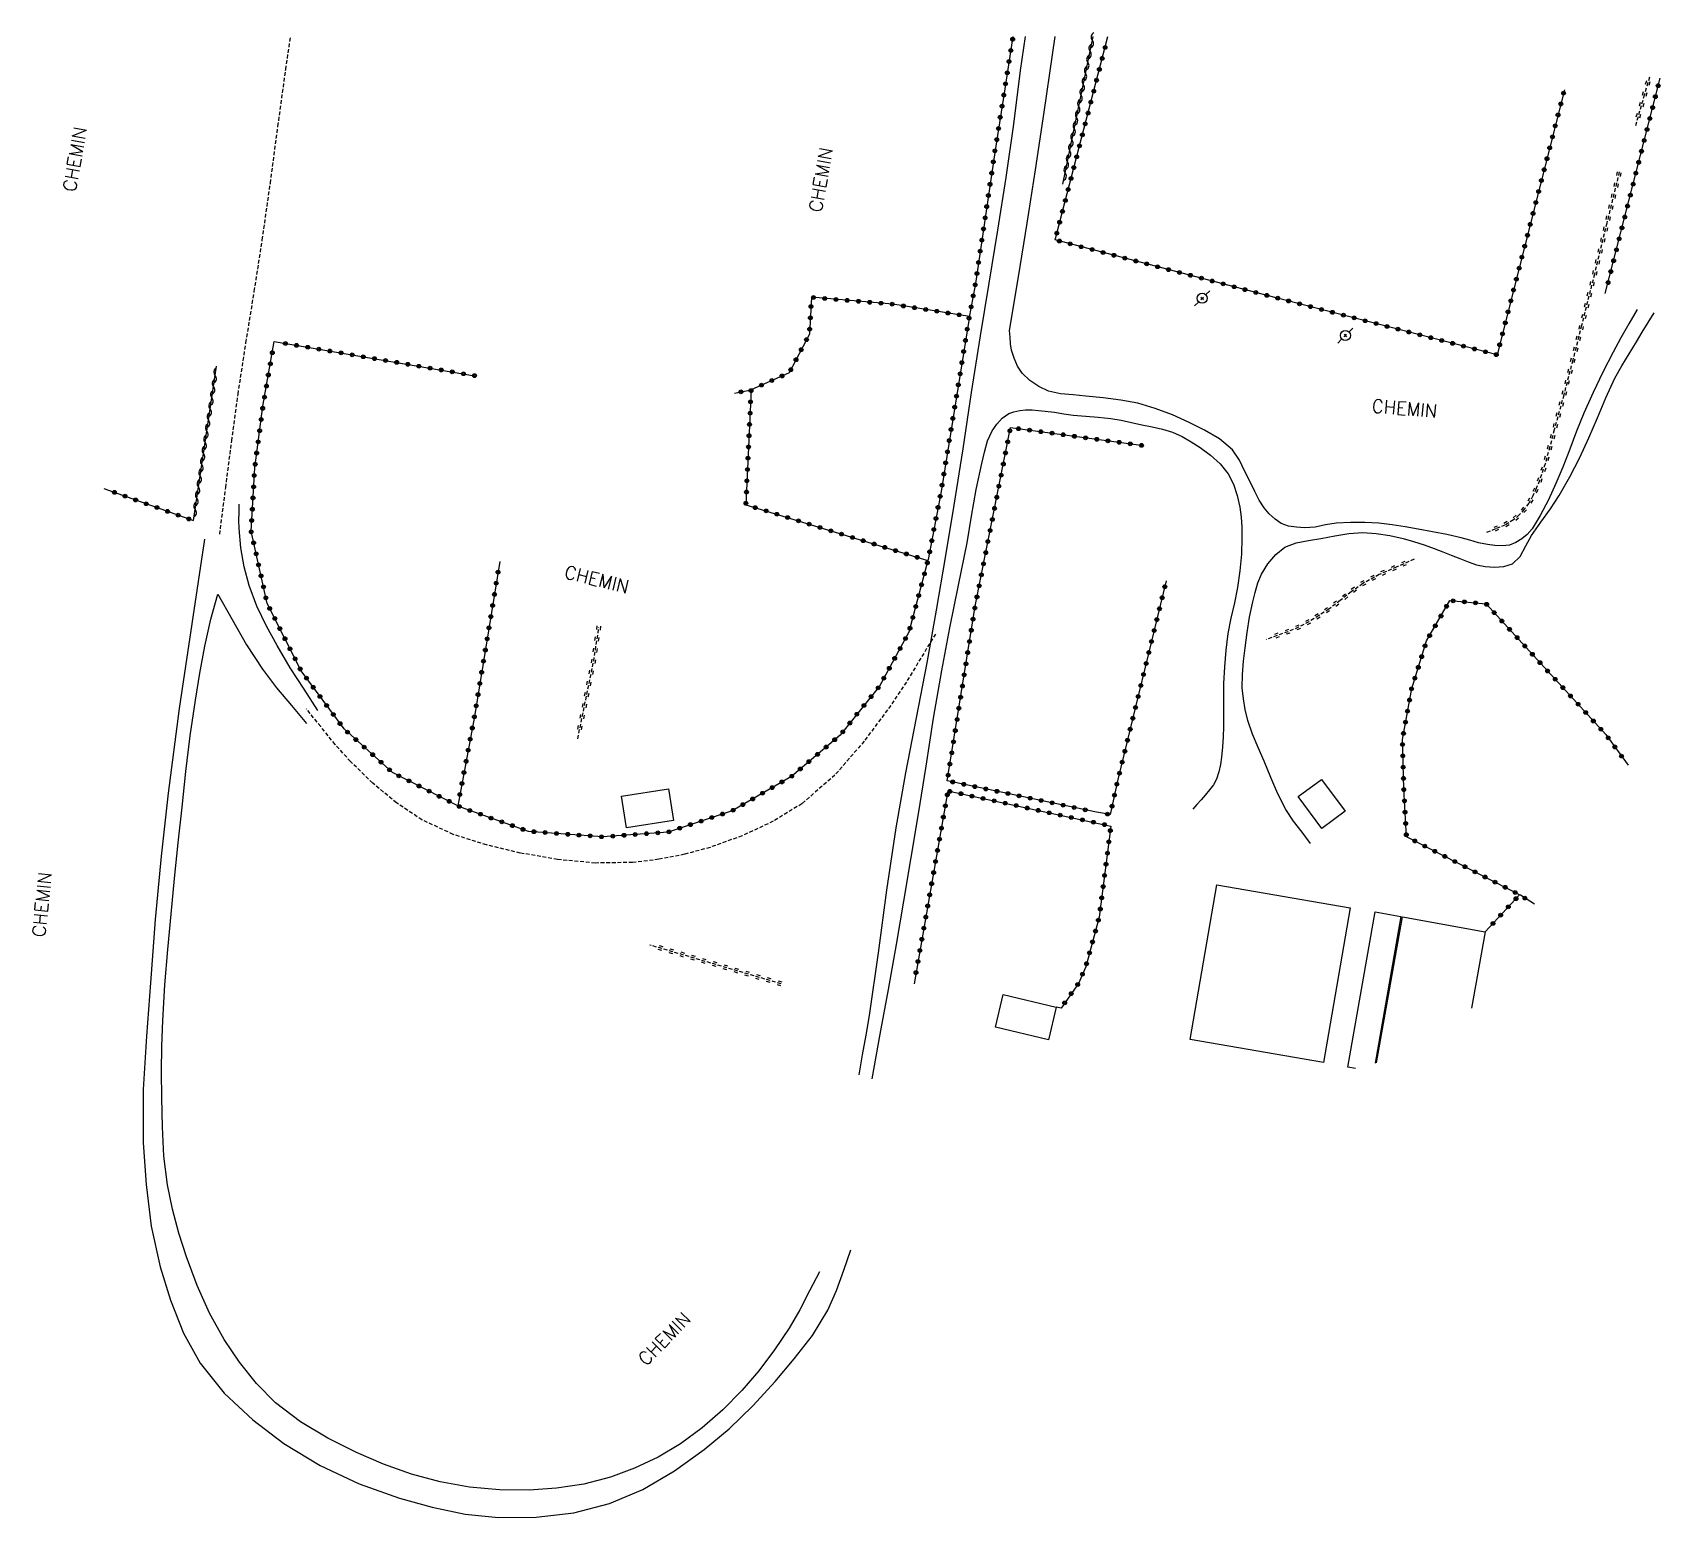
# Model space of a CAD drawing. Header units: millimetres. Extents: x 120371 to 121001, y 132316 to 133001.
# Drawn here: x 120370.8 to 120587.1, y 132803.2 to 133000.5 of the extents above; entities that cross this region are included whole.
import ezdxf

# ---------------------------------------------------------------- set-up
doc = ezdxf.new("R2010")
doc.units = ezdxf.units.MM
doc.linetypes.add('DASHED', pattern=[0.75, 0.5, -0.25])
doc.layers.get('0').update_dxf_attribs({"linetype": 'CONTINUOUS'})
for name, color, linetype in [('W0070', 7, 'DASHED'), ('W0071', 7, 'CONTINUOUS'), ('W0104', 1, 'CONTINUOUS'), ('W0220', 5, 'DASHED'), ('W0310', 3, 'CONTINUOUS'), ('W0323', 7, 'CONTINUOUS'), ('W0473', 7, 'CONTINUOUS'), ('W0989', 7, 'CONTINUOUS')]:
    doc.layers.add(name, color=color, linetype=linetype)
doc.styles.get("Standard").update_dxf_attribs({"font": 'romans.shx', "width": 0.85})

# ---------------------------------------------------------------- blocks, each defined once
blk = doc.blocks.new('T473')
for p, q in [((-0.166667, 0.166667), (0.166667, -0.166667)), ((-0.166667, -0.166667), (0.166667, 0.166667)), ((0.500001, 0.500001), (1.000002, 1.000002)), ((-1.000002, -1.000002), (-0.500001, -0.500001))]:
    blk.add_line(p, q)
blk.add_ellipse((0, 0), major_axis=(0.471405, 0.471405), ratio=1, start_param=5.4977871438, end_param=11.780972451)
blk = doc.blocks.new('t323o')
at = {"color": 0, "linetype": 'Continuous'}
for radius in [0.25, 0.15]:
    blk.add_circle((0, 0), radius, dxfattribs=at)
blk = doc.blocks.new('t220o')
at = {"color": 0, "linetype": 'Continuous'}
for p, q in [((-0.25, 0.25), (0.25, 0.25)), ((-0.25, -0.25), (0.25, -0.25))]:
    blk.add_line(p, q, dxfattribs=at)
blk = doc.blocks.new('t310o')
at = {"color": 0, "linetype": 'Continuous'}
for centre, start, end in [((-0.5, 0.38), 216.8699, 323.1304), ((0.5, -0.37), 36.8699, 143.1303)]:
    blk.add_arc(centre, 0.625, start, end, dxfattribs=at)

msp = doc.modelspace()

# ---------------------------------------------------------------- linework, layer by layer
at = {"layer": 'W0070'}
for points in [[(120395.63, 132933.85), (120396.43, 132940.06), (120397.23, 132946.27), (120398.07, 132952.48), (120399.12, 132959.32), (120400.23, 132966.14), (120401.29, 132972.98), (120402.36, 132980.52), (120403.37, 132988.08), (120404.41, 132995.62), (120405.06, 133000)], [(120490.74, 132920.59), (120488.81, 132917.4), (120486.88, 132914.21), (120484.81, 132911.12), (120481.27, 132906.36), (120477.39, 132901.86), (120473, 132898.05), (120469.18, 132895.71), (120465.05, 132893.78), (120460.79, 132892.25), (120457.42, 132891.33), (120453.97, 132890.66), (120450.5, 132890.24), (120445.52, 132890.17), (120440.51, 132890.63), (120435.58, 132891.5), (120431.08, 132892.57), (120426.65, 132893.98), (120422.49, 132895.91), (120419.12, 132898.16), (120415.96, 132900.8), (120413.01, 132903.66), (120410.97, 132905.92), (120409.05, 132908.3), (120407.13, 132910.68)]]:
    msp.add_lwpolyline(points, dxfattribs=at)
at = {"layer": 'W0071'}
for points in [[(120502.66, 133000), (120502.01, 132995.48), (120501.1, 132988.37), (120500.12, 132981.27), (120499.01, 132974.25), (120497.83, 132967.23), (120496.67, 132960.21), (120495.51, 132952.72), (120494.38, 132945.22), (120493.2, 132937.74), (120492.03, 132930.75), (120490.82, 132923.77), (120489.58, 132916.79), (120488.2, 132909.48), (120486.78, 132902.17), (120485.46, 132894.85), (120484.24, 132886.55), (120483.15, 132878.23), (120481.93, 132869.92), (120481.48, 132867.3), (120481.01, 132864.67), (120480.55, 132862.04)], [(120583.99, 132963.71), (120582.91, 132961.83), (120581.83, 132959.95), (120580.79, 132958.05), (120579.42, 132955.39), (120578.13, 132952.7), (120576.91, 132949.97), (120575.95, 132947.58), (120575.05, 132945.16), (120574.1, 132942.77), (120573.19, 132940.59), (120572.23, 132938.43), (120571.12, 132936.36), (120570.59, 132935.47), (120570.04, 132934.59), (120569.38, 132933.83), (120568.66, 132933.24), (120567.86, 132932.75), (120567.02, 132932.42), (120566.07, 132932.3), (120565.08, 132932.36), (120564.1, 132932.48), (120562.93, 132932.73), (120561.76, 132933.07), (120560.59, 132933.39), (120558.7, 132933.82), (120556.8, 132934.2), (120554.89, 132934.54), (120553.16, 132934.85), (120551.43, 132935.13), (120549.68, 132935.33), (120547.79, 132935.43), (120545.9, 132935.44), (120544.01, 132935.34), (120542.6, 132935.11), (120541.19, 132934.82), (120539.78, 132934.71), (120538.73, 132934.78), (120537.67, 132934.94), (120536.7, 132935.28), (120535.87, 132935.85), (120535.11, 132936.58), (120534.44, 132937.37), (120533.76, 132938.4), (120533.2, 132939.53), (120532.64, 132940.65), (120531.88, 132942.18), (120531.13, 132943.7), (120530.2, 132945.07), (120528.51, 132946.52), (120526.51, 132947.68), (120524.44, 132948.71), (120522.24, 132949.72), (120519.96, 132950.58), (120517.63, 132951.27), (120515.36, 132951.7), (120513.05, 132951.97), (120510.74, 132952.23), (120509.05, 132952.37), (120507.36, 132952.5), (120505.77, 132952.89), (120504.49, 132953.5), (120503.27, 132954.3), (120502.26, 132955.28), (120501.67, 132956.21), (120501.2, 132957.25), (120500.87, 132958.32), (120500.73, 132959.18), (120500.66, 132960.07), (120500.6, 132960.96), (120501.76, 132968.07), (120502.92, 132975.18), (120504.05, 132982.3), (120505.19, 132989.94), (120506.29, 132997.58), (120506.66, 133000)], [(120540.57, 132892.77), (120539.46, 132894.26), (120538.34, 132895.74), (120537.32, 132897.29), (120536.24, 132899.37), (120535.31, 132901.54), (120534.42, 132903.72), (120533.63, 132905.5), (120532.87, 132907.29), (120532.26, 132909.12), (120531.92, 132910.55), (120531.67, 132912), (120531.52, 132913.46), (120531.54, 132915.22), (120531.7, 132916.99), (120531.92, 132918.75), (120532.17, 132920.8), (120532.49, 132922.85), (120532.93, 132924.87), (120533.24, 132926.14), (120533.6, 132927.39), (120534.09, 132928.57), (120534.93, 132929.93), (120535.98, 132931.17), (120537.18, 132932.15), (120538.66, 132932.74), (120540.32, 132933.05), (120541.98, 132933.3), (120543.83, 132933.67), (120545.68, 132933.98), (120547.54, 132934.1), (120549.33, 132933.98), (120551.12, 132933.7), (120552.89, 132933.3), (120554.29, 132932.91), (120555.67, 132932.45), (120557.04, 132931.96), (120558.17, 132931.52), (120559.29, 132931.06), (120560.41, 132930.62), (120561.53, 132930.2), (120562.65, 132929.8), (120563.78, 132929.56), (120565.03, 132929.48), (120566.3, 132929.57), (120567.41, 132929.93), (120568.43, 132930.91), (120569.2, 132932.31), (120569.97, 132933.7), (120571.21, 132935.46), (120572.47, 132937.22), (120573.65, 132939.02), (120575.06, 132941.51), (120576.36, 132944.07), (120577.59, 132946.66), (120578.74, 132949.32), (120579.82, 132952), (120581.04, 132954.62), (120581.95, 132956.24), (120582.92, 132957.84), (120583.9, 132959.43), (120584.68, 132960.71), (120585.48, 132961.99), (120586.27, 132963.27)], [(120482.33, 132861.48), (120483.41, 132867.43), (120484.5, 132873.37), (120485.56, 132879.32), (120486.55, 132885.11), (120487.52, 132890.91), (120488.48, 132896.7), (120489.49, 132903.05), (120490.5, 132909.41), (120491.58, 132915.74), (120492.67, 132921.42), (120493.82, 132927.08), (120494.95, 132932.74), (120495.55, 132936.26), (120496.15, 132939.79), (120496.93, 132943.26), (120497.28, 132944.77), (120497.66, 132946.26), (120498.28, 132947.62), (120498.9, 132948.49), (120499.63, 132949.3), (120500.48, 132949.9), (120501.18, 132950.15), (120501.95, 132950.31), (120502.72, 132950.39), (120503.58, 132950.4), (120504.44, 132950.32), (120505.31, 132950.23), (120506.56, 132950.07), (120507.8, 132949.87), (120509.05, 132949.69), (120510.72, 132949.54), (120512.38, 132949.41), (120514.04, 132949.23), (120515.43, 132949), (120516.81, 132948.72), (120518.19, 132948.42), (120519.55, 132948.14), (120520.92, 132947.84), (120522.23, 132947.42), (120523.51, 132946.84), (120524.74, 132946.15), (120525.91, 132945.37), (120527.3, 132944.35), (120528.6, 132943.2), (120529.66, 132941.9), (120530.36, 132940.52), (120530.86, 132939.02), (120531.21, 132937.48), (120531.39, 132936.14), (120531.46, 132934.79), (120531.47, 132933.43), (120531.4, 132931.2), (120531.18, 132928.98), (120530.88, 132926.77), (120530.47, 132924.73), (120529.99, 132922.7), (120529.59, 132920.65), (120529.32, 132918.45), (120529.15, 132916.23), (120529.04, 132914.01), (120529.01, 132912.1), (120529.03, 132910.19), (120529.01, 132908.28), (120528.96, 132906.93), (120528.9, 132905.59), (120528.75, 132904.25), (120528.61, 132903.26), (120528.42, 132902.27), (120528.11, 132901.33), (120527.68, 132900.58), (120527.15, 132899.88), (120526.59, 132899.19), (120526.06, 132898.56), (120525.5, 132897.95), (120524.95, 132897.33)], [(120408.69, 132910.43), (120406.84, 132913.28), (120404.98, 132916.13), (120403.26, 132919.06), (120401.86, 132921.65), (120400.57, 132924.3), (120399.53, 132927.04), (120398.89, 132929.52), (120398.45, 132932.06), (120398.21, 132934.62), (120398.19, 132935.7), (120398.2, 132936.79), (120398.21, 132937.87)], [(120393.59, 132933.19), (120391.91, 132921.95), (120390.24, 132910.71), (120388.78, 132899.45), (120387.87, 132891.06), (120387.07, 132882.66), (120386.43, 132874.25), (120385.88, 132867.15), (120385.44, 132860.06), (120385.48, 132852.98), (120385.86, 132847.43), (120386.52, 132841.89), (120387.7, 132836.5), (120389.08, 132832.06), (120390.82, 132827.71), (120393.04, 132823.7), (120396.24, 132819.73), (120400.04, 132816.16), (120404.14, 132813.03), (120408.98, 132810.09), (120414.18, 132807.67), (120419.54, 132805.76), (120423.85, 132804.55), (120428.27, 132803.65), (120432.7, 132803.2), (120437.67, 132803.24), (120442.67, 132803.83), (120447.45, 132805.05), (120451.85, 132806.93), (120456.05, 132809.4), (120460, 132812.21), (120463.34, 132814.98), (120466.49, 132818.03), (120469.43, 132821.25), (120471.99, 132824.26), (120474.39, 132827.4), (120476.43, 132830.75), (120477.59, 132833.35), (120478.55, 132836.05), (120479.51, 132838.75)], [(120475.32, 132835.85), (120474.01, 132833.33), (120472.71, 132830.81), (120471.3, 132828.36), (120469.37, 132825.47), (120467.28, 132822.68), (120465.01, 132820.06), (120462.48, 132817.49), (120459.76, 132815.1), (120456.86, 132812.98), (120453.9, 132811.23), (120450.77, 132809.73), (120447.55, 132808.54), (120444.03, 132807.64), (120440.4, 132807.08), (120436.76, 132806.81), (120432.8, 132806.85), (120428.82, 132807.23), (120424.91, 132807.94), (120421.13, 132808.95), (120417.41, 132810.28), (120413.81, 132811.85), (120410.02, 132813.73), (120406.38, 132815.9), (120403.06, 132818.45), (120400.54, 132821.01), (120398.27, 132823.85), (120396.24, 132826.84), (120394.29, 132830.35), (120392.63, 132834.04), (120391.21, 132837.83), (120390.2, 132840.96), (120389.34, 132844.16), (120388.68, 132847.39), (120388.22, 132851.22), (120388.02, 132855.1), (120387.93, 132858.98), (120387.9, 132862.4), (120387.96, 132865.83), (120388.08, 132869.26), (120388.36, 132873.96), (120388.75, 132878.66), (120389.18, 132883.35), (120389.62, 132888.1), (120390.1, 132892.85), (120390.62, 132897.6), (120391.15, 132902.34), (120391.72, 132907.07), (120392.4, 132911.79), (120392.99, 132915.4), (120393.65, 132919), (120394.46, 132922.57), (120394.75, 132923.67), (120395.05, 132924.78), (120395.36, 132925.88), (120397.29, 132922.52), (120399.21, 132919.15), (120401.31, 132915.91), (120403.19, 132913.46), (120405.18, 132911.09), (120407.17, 132908.72)]]:
    msp.add_lwpolyline(points, dxfattribs=at)
at = {"layer": 'W0104'}
for points in [[(120545.19, 132897.05), (120542.09, 132894.76), (120538.96, 132898.99), (120542.06, 132901.28)], [(120449.67, 132894.85), (120449.01, 132899.04), (120455.26, 132900.02), (120455.92, 132895.83)], [(120524.61, 132866.72), (120528.16, 132887.26), (120545.86, 132884.2), (120542.31, 132863.66)], [(120505.76, 132866.69), (120498.73, 132868.37), (120499.76, 132872.68), (120506.79, 132871)]]:
    msp.add_lwpolyline(points, close=True, dxfattribs=at)
for points in [[(120546.57, 132862.85), (120545.56, 132863.03), (120549.18, 132883.66)], [(120549.18, 132883.66), (120552.59, 132883.06), (120549.18, 132863.58)], [(120549.35, 132863.63), (120552.82, 132883.01), (120563.81, 132881.04)], [(120563.81, 132881.04), (120561.99, 132870.89)]]:
    msp.add_lwpolyline(points, dxfattribs=at)
at = {"layer": 'W0220'}
for points in [[(120585.62, 132994.6), (120584.94, 132992.23), (120583.73, 132988.03)], [(120581.62, 132982.02), (120579.96, 132975.22), (120578.31, 132968.42), (120576.61, 132961.62), (120575.43, 132956.99), (120574.23, 132952.35), (120572.98, 132947.73), (120572.38, 132945.47), (120571.77, 132943.2), (120571.01, 132941), (120570.59, 132939.96), (120570.14, 132938.95), (120569.6, 132937.99), (120569, 132937.18), (120568.32, 132936.42), (120567.57, 132935.76), (120566.42, 132935.08), (120565.15, 132934.56), (120563.87, 132934.04)], [(120554.35, 132930.53), (120552.04, 132929.52), (120549.73, 132928.5), (120547.53, 132927.31), (120546, 132926.22), (120544.53, 132925.04), (120543.02, 132923.91), (120541.71, 132923.05), (120540.37, 132922.23), (120538.99, 132921.5), (120537.59, 132920.91), (120536.14, 132920.4), (120534.7, 132919.89)], [(120443.21, 132906.68), (120444.27, 132911.84), (120445.33, 132916.99), (120446.02, 132921.46)], [(120470.23, 132874.11), (120452.79, 132879.27)]]:
    msp.add_lwpolyline(points, dxfattribs=at)
at = {"layer": 'W0310'}
for points in [[(120507.69, 132980.4), (120511.71, 133000)], [(120392.13, 132935.67), (120395.22, 132956.21)]]:
    msp.add_lwpolyline(points, dxfattribs=at)
at = {"layer": 'W0323'}
for points in [[(120501.05, 133000), (120499.95, 132993.05), (120498.62, 132984.6), (120496.06, 132967.18), (120495.27, 132962.93), (120495.25, 132962.81), (120491.49, 132939.55), (120489.78, 132930.5), (120489.75, 132930.36), (120487.22, 132920.83), (120483.32, 132913.68), (120478.08, 132907.17), (120471.6, 132901.67), (120463.75, 132897.11), (120455.21, 132894.28), (120446.52, 132893.65), (120436.65, 132894.38), (120427.77, 132897.54), (120427.27, 132897.79), (120418.61, 132902.18), (120412.15, 132907.98), (120406.45, 132915.72), (120401.94, 132924.65), (120399.8, 132934.25), (120400.28, 132942.67), (120401.38, 132950.89), (120402.88, 132959.46)], [(120574.33, 132992.9), (120569.86, 132975.34), (120565.39, 132957.7), (120536.04, 132965.29), (120506.65, 132972.98), (120513.67, 133000)], [(120579.76, 132965.85), (120587.04, 132994.46)], [(120495.25, 132962.81), (120485.07, 132964.43), (120474.27, 132965.35), (120473.99, 132960.46), (120471.31, 132955.31), (120466.25, 132953.07)], [(120402.88, 132959.46), (120429.76, 132954.89)], [(120464.05, 132952.62), (120466.25, 132953.07), (120465.55, 132937.78), (120489.75, 132930.36)], [(120512.13, 132896.93), (120492.32, 132901.09), (120496.02, 132924.3), (120500.73, 132948.04), (120518.38, 132945.64)], [(120380.23, 132939.94), (120392.13, 132935.67)], [(120432.85, 132930.22), (120429.49, 132909.66), (120427.27, 132897.79)], [(120521.42, 132927.67), (120515, 132901.26), (120513.96, 132896.61), (120512.13, 132896.93)], [(120570.35, 132884.71), (120568.49, 132885.89), (120568.37, 132885.95), (120553.33, 132893.67), (120552.98, 132900.04), (120552.79, 132906.59), (120554.04, 132913.38), (120556.02, 132919.71), (120559.12, 132925.05)], [(120559.12, 132925.05), (120563.94, 132924.61), (120579.84, 132907.23), (120582.8, 132903.17)], [(120492.41, 132899.75), (120487.9, 132874.12)], [(120492.41, 132899.75), (120514.06, 132895.08), (120512.51, 132882.97), (120510.72, 132876.39), (120509.74, 132874.15), (120507.43, 132870.89), (120506.79, 132871)], [(120568.37, 132885.95), (120563.81, 132881.04)]]:
    msp.add_lwpolyline(points, dxfattribs=at)

# ---------------------------------------------------------------- block references
at = {"layer": 'W0220'}
for p, rotation in [((120585.39, 132993.8), 253.9499576853609), ((120584.98, 132992.36), 253.9499576853609), ((120584.15, 132989.47), 253.949957685244), ((120584.56, 132990.92), 253.949957685244), ((120581.18, 132980.25), 256.342877757469), ((120581.54, 132981.71), 256.342877757469), ((120580.83, 132978.79), 256.342877757469), ((120580.12, 132975.88), 256.342877757469), ((120580.48, 132977.34), 256.342877757469), ((120579.77, 132974.42), 256.332991770853), ((120579.41, 132972.96), 256.332991770853), ((120578.7, 132970.05), 256.332991770853), ((120579.06, 132971.51), 256.332991770853), ((120578.35, 132968.59), 256.332991770853), ((120577.63, 132965.68), 255.9875776633552), ((120577.99, 132967.14), 255.9875776633552), ((120577.26, 132964.22), 255.9875776633552), ((120576.53, 132961.31), 255.7256546228635), ((120576.9, 132962.77), 255.9875776633552), ((120576.16, 132959.86), 255.7256546228635), ((120575.42, 132956.95), 255.481851631222), ((120575.79, 132958.41), 255.7256546228635), ((120575.05, 132955.5), 255.481851631222), ((120574.3, 132952.6), 255.481851631222), ((120574.67, 132954.05), 255.481851631222), ((120573.91, 132951.15), 254.7700856414146), ((120573.12, 132948.25), 254.7700856414146), ((120573.51, 132949.7), 254.7700856414146), ((120572.73, 132946.8), 255.2999683657054), ((120571.96, 132943.91), 254.9269760759063), ((120572.35, 132945.35), 254.9269760759063), ((120571.52, 132942.47), 250.9439830423763), ((120570.46, 132939.67), 246.1524996644422), ((120571.03, 132941.05), 250.9439830423763), ((120568.93, 132937.1), 228.1886693329909), ((120569.79, 132938.33), 240.287434423865), ((120566.64, 132935.2), 210.6629362762035), ((120567.88, 132936.03), 221.757247022299), ((120565.26, 132934.61), 202.0104607278654), ((120550.24, 132928.72), 203.7619614802845), ((120551.62, 132929.33), 203.7619614802845), ((120552.99, 132929.93), 203.7619614795467), ((120546.36, 132926.48), 215.5625318812089), ((120547.58, 132927.34), 208.2419210131164), ((120548.9, 132928.05), 208.2419210131164), ((120543.99, 132924.63), 216.6873307242093), ((120545.18, 132925.56), 218.8966837832701), ((120540.24, 132922.16), 207.9430344238914), ((120541.52, 132922.93), 211.4087755163896), ((120542.78, 132923.75), 213.2844404660014), ((120445.78, 132919.93), 81.27376381544877), ((120446.01, 132921.42), 81.27376381544877), ((120536.11, 132920.39), 199.4400348285987), ((120537.52, 132920.89), 199.4275981498849), ((120538.91, 132921.47), 202.8336541770162), ((120445.55, 132918.45), 81.27376381544877), ((120445.02, 132915.5), 78.3654248178684), ((120445.33, 132916.97), 78.3654248178684), ((120444.72, 132914.03), 78.3654248178684), ((120444.12, 132911.09), 78.37609193309679), ((120444.42, 132912.56), 78.3654248178684), ((120443.81, 132909.62), 78.37609193309679), ((120443.51, 132908.15), 78.37609193309679), ((120454.23, 132878.85), 163.5002256907611), ((120455.67, 132878.42), 163.5002256907611), ((120457.11, 132877.99), 163.5002256907611), ((120458.54, 132877.57), 163.5002256907611), ((120459.98, 132877.14), 163.5002256907611), ((120461.42, 132876.72), 163.5002256907611), ((120462.86, 132876.29), 163.5002256907611), ((120464.3, 132875.86), 163.5002256907611), ((120465.74, 132875.44), 163.5002256907611), ((120467.17, 132875.01), 163.5002256907611), ((120468.61, 132874.59), 163.5002256907611), ((120470.05, 132874.16), 163.5002256907611)]:
    msp.add_blockref('t220o', p, dxfattribs=dict(at, rotation=rotation))
at = {"layer": 'W0310'}
for p, rotation in [((120511.6, 132999.5), 78.4203846332361), ((120511.3, 132998.03), 78.4203846332361), ((120510.7, 132995.09), 78.4203846332361), ((120511, 132996.56), 78.4203846332361), ((120510.4, 132993.63), 78.4203846332361), ((120509.8, 132990.69), 78.4203846332361), ((120510.1, 132992.16), 78.4203846332361), ((120509.5, 132989.22), 78.4203846332361), ((120508.89, 132986.28), 78.4203846332361), ((120509.19, 132987.75), 78.4203846332361), ((120508.59, 132984.81), 78.4203846332361), ((120507.99, 132981.87), 78.4203846332361), ((120508.29, 132983.34), 78.4203846332361), ((120395.03, 132954.95), 81.45136883878779), ((120394.59, 132951.99), 81.45136883878779), ((120394.81, 132953.47), 81.45136883878779), ((120394.36, 132950.5), 81.45136883878779), ((120393.92, 132947.54), 81.45136883878779), ((120394.14, 132949.02), 81.45136883878779), ((120393.69, 132946.05), 81.45136883878779), ((120393.25, 132943.09), 81.45136883878779), ((120393.47, 132944.57), 81.45136883878779), ((120393.03, 132941.6), 81.45136883878779), ((120392.58, 132938.64), 81.45136883878779), ((120392.8, 132940.12), 81.45136883878779), ((120392.36, 132937.15), 81.45136883878779)]:
    msp.add_blockref('t310o', p, dxfattribs=dict(at, rotation=rotation))
at = {"layer": 'W0323'}
for p, rotation in [((120500.76, 132998.16), 260.9460269829368), ((120501, 132999.64), 260.9460269829368), ((120513.29, 132998.55), 75.43080620236574), ((120500.52, 132996.68), 260.9460269829368), ((120512.53, 132995.64), 75.43080620236574), ((120512.91, 132997.1), 75.43080620236574), ((120500.05, 132993.71), 260.9460269829368), ((120500.29, 132995.19), 260.9460269829368), ((120512.16, 132994.19), 75.43080620236574), ((120586.79, 132993.47), 75.72534891644429), ((120499.82, 132992.23), 261.0653436731174), ((120511.4, 132991.29), 75.43080620236574), ((120511.78, 132992.74), 75.43080620236574), ((120573.85, 132991.04), 255.7415086959206), ((120574.22, 132992.49), 255.7415086959206), ((120586.42, 132992.02), 75.72534891644429), ((120499.35, 132989.27), 261.0653436731174), ((120499.59, 132990.75), 261.0653436731174), ((120511.03, 132989.84), 75.43080620236574), ((120573.48, 132989.58), 255.7415086959206), ((120585.68, 132989.11), 75.72534891644429), ((120586.05, 132990.56), 75.72534891644429), ((120499.12, 132987.79), 261.0653436731174), ((120510.27, 132986.93), 75.43080620236574), ((120510.65, 132988.39), 75.43080620236574), ((120573.11, 132988.13), 255.7415086959206), ((120585.31, 132987.65), 75.72534891644429), ((120498.65, 132984.82), 261.0653436731174), ((120498.89, 132986.3), 261.0653436731174), ((120509.89, 132985.48), 75.43080620236574), ((120572.37, 132985.22), 255.7415086959206), ((120572.74, 132986.67), 255.7415086959206), ((120584.57, 132984.75), 75.72534891644429), ((120584.94, 132986.2), 75.72534891644429), ((120498.43, 132983.34), 261.6544767670649), ((120509.14, 132982.58), 75.43080620236574), ((120509.52, 132984.03), 75.43080620236574), ((120572.01, 132983.77), 255.7415086959206), ((120584.2, 132983.29), 75.72534891644429), ((120498, 132980.37), 261.6544767670649), ((120498.22, 132981.86), 261.6544767670649), ((120508.76, 132981.13), 75.43080620236574), ((120571.27, 132980.86), 255.7415086959206), ((120571.64, 132982.31), 255.7415086959206), ((120583.46, 132980.39), 75.72534891644429), ((120583.83, 132981.84), 75.72534891644429), ((120497.78, 132978.89), 261.6544767670649), ((120508.01, 132978.22), 75.43080620236574), ((120508.38, 132979.68), 75.43080620236574), ((120570.9, 132979.4), 255.7415086959206), ((120583.09, 132978.93), 75.72534891644429), ((120497.34, 132975.92), 261.6544767670649), ((120497.56, 132977.4), 261.6544767670649), ((120507.63, 132976.77), 75.43080620236574), ((120570.16, 132976.5), 255.7415086959206), ((120570.53, 132977.95), 255.7415086959206), ((120582.35, 132976.02), 75.72534891644429), ((120582.72, 132977.48), 75.72534891644429), ((120497.13, 132974.43), 261.6544767670649), ((120506.88, 132973.87), 75.43080620236574), ((120507.25, 132975.32), 75.43080620236574), ((120569.79, 132975.04), 255.7582538107781), ((120581.98, 132974.57), 75.72534891644429), ((120496.91, 132972.95), 261.6544767670649), ((120507.21, 132972.83), 165.3234331260362), ((120508.66, 132972.45), 165.3234331260362), ((120510.11, 132972.07), 165.3234331260362), ((120511.56, 132971.69), 165.3234331260362), ((120569.05, 132972.14), 255.7582538107781), ((120569.42, 132973.59), 255.7582538107781), ((120581.24, 132971.66), 75.72534891644429), ((120581.61, 132973.12), 75.72534891644429), ((120496.47, 132969.98), 261.6544767670649), ((120496.69, 132971.47), 261.6544767670649), ((120513.02, 132971.31), 165.3234331260362), ((120514.47, 132970.93), 165.3234331260362), ((120515.92, 132970.55), 165.3234331260362), ((120517.37, 132970.17), 165.3234331260362), ((120518.82, 132969.79), 165.3234331260362), ((120520.27, 132969.41), 165.3234331260362), ((120568.68, 132970.68), 255.7582538107781), ((120580.87, 132970.21), 75.72534891644429), ((120496.26, 132968.5), 261.6544767670649), ((120521.72, 132969.03), 165.3234331260362), ((120523.17, 132968.65), 165.3234331260362), ((120524.62, 132968.27), 165.3234331260362), ((120526.08, 132967.89), 165.3234331260362), ((120527.53, 132967.51), 165.3234331260362), ((120567.94, 132967.77), 255.7582538107781), ((120568.31, 132969.23), 255.7582538107781), ((120580.13, 132967.3), 75.72534891644429), ((120580.5, 132968.76), 75.72534891644429), ((120474.54, 132965.33), 175.1375044054132), ((120476.03, 132965.2), 175.1375044054132), ((120495.76, 132965.54), 259.406357220707), ((120496.03, 132967.02), 259.406357220707), ((120528.98, 132967.13), 165.3234331260362), ((120530.43, 132966.75), 165.3234331260362), ((120531.88, 132966.37), 165.3234331260362), ((120533.33, 132965.99), 165.3234331260362), ((120534.78, 132965.61), 165.3234331260362), ((120536.23, 132965.23), 165.5195516899813), ((120567.57, 132966.32), 255.7582538107781), ((120474.2, 132964.12), 266.720831151115), ((120477.53, 132965.07), 175.1375044054132), ((120479.02, 132964.94), 175.1375044054132), ((120480.52, 132964.82), 175.1375044054132), ((120482.01, 132964.69), 175.1375044054132), ((120483.51, 132964.56), 175.1375044054132), ((120485, 132964.44), 175.1375044054132), ((120486.48, 132964.2), 170.9834650402059), ((120487.96, 132963.97), 170.9834650402059), ((120489.45, 132963.73), 170.9834650402059), ((120490.93, 132963.5), 170.9834650402059), ((120492.41, 132963.26), 170.9834650402059), ((120493.89, 132963.03), 170.9834650402059), ((120495.48, 132964.07), 259.406357220707), ((120537.68, 132964.86), 165.5195516899813), ((120539.14, 132964.48), 165.5195516899813), ((120540.59, 132964.11), 165.5195516899813), ((120542.04, 132963.73), 165.5195516899813), ((120543.49, 132963.36), 165.5195516899813), ((120544.95, 132962.98), 165.5195516899813), ((120566.84, 132963.41), 255.7582538107781), ((120567.21, 132964.87), 255.7582538107781), ((120474.03, 132961.12), 266.720831151115), ((120474.12, 132962.62), 266.720831151115), ((120494.97, 132961.11), 260.8199187589688), ((120495.21, 132962.59), 260.8199187589688), ((120546.4, 132962.61), 165.5195516899813), ((120547.85, 132962.23), 165.5195516899813), ((120549.3, 132961.86), 165.5195516899813), ((120550.76, 132961.48), 165.5195516899813), ((120552.21, 132961.11), 165.5195516899813), ((120553.66, 132960.73), 165.5195516899813), ((120566.47, 132961.96), 255.7582538107781), ((120404.36, 132959.21), 350.345702356905), ((120405.84, 132958.96), 350.345702356905), ((120407.32, 132958.71), 350.345702356905), ((120473.61, 132959.72), 242.4331141075423), ((120494.73, 132959.63), 260.8199187589688), ((120555.11, 132960.36), 165.5195516899813), ((120556.57, 132959.98), 165.5195516899813), ((120558.02, 132959.61), 165.5195516899813), ((120559.47, 132959.23), 165.5195516899813), ((120560.92, 132958.86), 165.5195516899813), ((120565.73, 132959.05), 255.7582538107781), ((120566.1, 132960.5), 255.7582538107781), ((120402.36, 132956.51), 80.0530120634373), ((120402.62, 132957.99), 80.0530120634373), ((120408.8, 132958.46), 350.345702356905), ((120410.27, 132958.21), 350.345702356905), ((120411.75, 132957.96), 350.345702356905), ((120413.23, 132957.7), 350.345702356905), ((120414.71, 132957.45), 350.345702356905), ((120416.19, 132957.2), 350.345702356905), ((120417.67, 132956.95), 350.345702356905), ((120419.15, 132956.7), 350.345702356905), ((120420.63, 132956.45), 350.345702356905), ((120472.22, 132957.06), 242.4331141075423), ((120472.91, 132958.39), 242.4331141075423), ((120494.26, 132956.67), 260.8199187589688), ((120494.49, 132958.15), 260.8199187589688), ((120562.37, 132958.48), 165.5195516899813), ((120563.83, 132958.11), 165.5195516899813), ((120565.28, 132957.73), 165.5195516899813), ((120402.1, 132955.03), 80.0530120634373), ((120422.1, 132956.19), 350.345702356905), ((120423.58, 132955.94), 350.345702356905), ((120425.06, 132955.69), 350.345702356905), ((120426.54, 132955.44), 350.345702356905), ((120428.02, 132955.19), 350.345702356905), ((120429.5, 132954.94), 350.345702356905), ((120468.99, 132954.29), 203.9057084447981), ((120470.36, 132954.9), 203.9057084447981), ((120471.52, 132955.73), 242.4331141075423), ((120494.02, 132955.19), 260.8199187589688), ((120401.84, 132953.56), 80.0530120634373), ((120464.9, 132952.79), 11.72562055568076), ((120466.24, 132952.95), 267.3753437642204), ((120467.62, 132953.68), 203.9057084447981), ((120493.54, 132952.22), 260.8199187589688), ((120493.78, 132953.71), 260.8199187589688), ((120401.34, 132950.6), 82.39485068476922), ((120401.59, 132952.08), 80.0530120634373), ((120466.11, 132949.96), 267.3753437642204), ((120466.17, 132951.45), 267.3753437642204), ((120493.3, 132950.74), 260.8199187589688), ((120401.14, 132949.11), 82.39485068476922), ((120466.04, 132948.46), 267.3753437642204), ((120492.82, 132947.78), 260.8199187589688), ((120493.06, 132949.26), 260.8199187589688), ((120501.78, 132947.89), 352.2712036014942), ((120400.74, 132946.14), 82.39485068476922), ((120400.94, 132947.62), 82.39485068476922), ((120465.97, 132946.96), 267.3753437642204), ((120492.58, 132946.3), 260.8199187589688), ((120500.35, 132946.13), 78.76716283155403), ((120500.64, 132947.6), 78.76716283155403), ((120503.26, 132947.69), 352.2712036014942), ((120504.75, 132947.49), 352.2712036014942), ((120506.24, 132947.29), 352.2712036014942), ((120507.72, 132947.09), 352.2712036014942), ((120509.21, 132946.88), 352.2712036014942), ((120510.7, 132946.68), 352.2712036014942), ((120512.18, 132946.48), 352.2712036014942), ((120513.67, 132946.28), 352.2712036014942), ((120515.16, 132946.08), 352.2712036014942), ((120516.64, 132945.88), 352.2712036014942), ((120518.13, 132945.67), 352.2712036014942), ((120400.54, 132944.65), 82.39485068476922), ((120465.83, 132943.96), 267.3753437642204), ((120465.9, 132945.46), 267.3753437642204), ((120492.34, 132944.82), 260.8199187589688), ((120500.06, 132944.66), 78.76716283155403), ((120400.22, 132941.67), 86.73726365354706), ((120400.35, 132943.16), 82.39485068476922), ((120465.76, 132942.46), 267.3753437642204), ((120491.86, 132941.86), 260.8199187589688), ((120492.1, 132943.34), 260.8199187589688), ((120499.48, 132941.71), 78.76716283155403), ((120499.77, 132943.19), 78.76716283155403), ((120381.64, 132939.43), 340.2916393069111), ((120400.14, 132940.17), 86.73726365354706), ((120465.63, 132939.47), 267.3753437642204), ((120465.69, 132940.97), 267.3753437642204), ((120491.62, 132940.38), 260.8199187589688), ((120499.18, 132940.24), 78.76716283155403), ((120383.05, 132938.93), 340.2916393069111), ((120384.46, 132938.42), 340.2916393069111), ((120385.87, 132937.91), 340.2916393069111), ((120387.29, 132937.41), 340.2916393069111), ((120399.97, 132937.18), 86.73726365354706), ((120400.05, 132938.68), 86.73726365354706), ((120465.56, 132937.97), 267.3753437642204), ((120466.8, 132937.4), 342.943870545073), ((120468.24, 132936.96), 342.943870545073), ((120491.09, 132937.43), 259.3303057552303), ((120491.37, 132938.9), 259.3303057552303), ((120498.6, 132937.3), 78.76716283155403), ((120498.89, 132938.77), 78.76716283155403), ((120388.7, 132936.9), 340.2916393069111), ((120390.11, 132936.4), 340.2916393069111), ((120391.52, 132935.89), 340.2916393069111), ((120399.88, 132935.68), 86.73726365354706), ((120469.67, 132936.52), 342.943870545073), ((120471.1, 132936.08), 342.943870545073), ((120472.54, 132935.64), 342.943870545073), ((120473.97, 132935.2), 342.943870545073), ((120475.41, 132934.76), 342.943870545073), ((120490.81, 132935.95), 259.3303057552303), ((120498.31, 132935.83), 78.76716283155403), ((120399.82, 132934.18), 102.568601263598), ((120400.14, 132932.72), 102.568601263598), ((120476.84, 132934.32), 342.943870545073), ((120478.27, 132933.88), 342.943870545073), ((120479.71, 132933.44), 342.943870545073), ((120481.14, 132933), 342.943870545073), ((120490.26, 132933), 259.3303057552303), ((120490.53, 132934.48), 259.3303057552303), ((120497.72, 132932.89), 78.76716283155403), ((120498.01, 132934.36), 78.76716283155403), ((120400.47, 132931.26), 102.568601263598), ((120482.58, 132932.56), 342.943870545073), ((120484.01, 132932.12), 342.943870545073), ((120485.44, 132931.68), 342.943870545073), ((120486.88, 132931.24), 342.943870545073), ((120488.31, 132930.8), 342.943870545073), ((120489.98, 132931.53), 259.3303057552303), ((120497.43, 132931.42), 78.76716283155403), ((120400.79, 132929.79), 102.568601263598), ((120401.12, 132928.33), 102.568601263598), ((120432.62, 132928.83), 260.7038750176467), ((120489.28, 132928.61), 255.1637615601079), ((120489.67, 132930.06), 255.1637615601079), ((120496.85, 132928.47), 78.76716283155403), ((120497.14, 132929.94), 78.76716283155403), ((120401.45, 132926.86), 102.568601263598), ((120432.38, 132927.35), 260.7038750176467), ((120488.9, 132927.16), 255.1637615601079), ((120496.55, 132927), 78.76716283155403), ((120521.23, 132926.89), 256.3384906989261), ((120401.77, 132925.4), 102.568601263598), ((120402.27, 132924), 116.7648836167793), ((120431.9, 132924.39), 260.7038750176467), ((120432.14, 132925.87), 260.7038750176467), ((120488.13, 132924.26), 255.1637615601079), ((120488.52, 132925.71), 255.1637615601079), ((120495.98, 132924.06), 80.94399560724577), ((120496.26, 132925.53), 78.76716283155403), ((120520.52, 132923.97), 256.3384906989261), ((120520.88, 132925.43), 256.3384906989261), ((120558.67, 132924.29), 59.94198609300383), ((120559.54, 132925.01), 354.7380697845077), ((120561.03, 132924.87), 354.7380697845077), ((120562.52, 132924.74), 354.7380697845077), ((120563.99, 132924.55), 312.4703953640388), ((120402.95, 132922.66), 116.7648836167793), ((120431.66, 132922.91), 260.7038750176467), ((120487.75, 132922.81), 255.1637615601079), ((120495.74, 132922.58), 80.94399560724577), ((120520.17, 132922.51), 256.3384906989261), ((120557.92, 132922.99), 59.94198609300383), ((120565, 132923.44), 312.4703953640388), ((120566.02, 132922.33), 312.4703953640388), ((120403.62, 132921.32), 116.7648836167793), ((120404.3, 132919.98), 116.7648836167793), ((120431.17, 132919.95), 260.7038750176467), ((120431.41, 132921.43), 260.7038750176467), ((120486.77, 132920), 241.3749508324822), ((120487.36, 132921.36), 255.1637615601079), ((120495.51, 132921.1), 80.94399560724577), ((120519.81, 132921.06), 256.3384906989261), ((120556.42, 132920.39), 59.94198609300383), ((120557.17, 132921.69), 59.94198609300383), ((120567.03, 132921.23), 312.4703953640388), ((120568.04, 132920.12), 312.4703953640388), ((120404.97, 132918.64), 116.7648836167793), ((120430.93, 132918.47), 260.7038750176467), ((120486.05, 132918.68), 241.3749508324822), ((120495.03, 132918.13), 80.94399560724577), ((120495.27, 132919.61), 80.94399560724577), ((120519.1, 132918.14), 256.3384906989261), ((120519.46, 132919.6), 256.3384906989261), ((120555.36, 132917.6), 72.56716770494617), ((120555.81, 132919.03), 72.56716770494617), ((120569.06, 132919.01), 312.4703953640388), ((120570.07, 132917.91), 312.4703953640388), ((120405.65, 132917.3), 116.7648836167793), ((120406.32, 132915.96), 116.7648836167793), ((120430.44, 132915.51), 260.7038750176467), ((120430.69, 132916.99), 260.7038750176467), ((120484.61, 132916.05), 241.3749508324822), ((120485.33, 132917.37), 241.3749508324822), ((120494.8, 132916.65), 80.94399560724577), ((120518.75, 132916.68), 256.3384906989261), ((120554.91, 132916.17), 72.56716770494617), ((120571.08, 132916.8), 312.4703953640388), ((120572.09, 132915.69), 312.4703953640388), ((120407.17, 132914.73), 126.3810681873228), ((120408.06, 132913.52), 126.3810681873228), ((120430.2, 132914.03), 260.7038750176467), ((120483.13, 132913.44), 231.1946517897074), ((120483.89, 132914.73), 241.3749508324822), ((120494.33, 132913.69), 80.94399560724577), ((120494.56, 132915.17), 80.94399560724577), ((120518.04, 132913.77), 256.3384906989261), ((120518.4, 132915.23), 256.3384906989261), ((120554.02, 132913.31), 79.63427483953228), ((120554.46, 132914.74), 72.56716770494617), ((120573.11, 132914.59), 312.4703953640388), ((120574.12, 132913.48), 312.4703953640388), ((120408.95, 132912.31), 126.3810681873228), ((120409.84, 132911.11), 126.3810681873228), ((120429.72, 132911.07), 260.7038750176467), ((120429.96, 132912.55), 260.7038750176467), ((120481.25, 132911.11), 231.1946517897074), ((120482.19, 132912.28), 231.1946517897074), ((120494.09, 132912.21), 80.94399560724577), ((120517.69, 132912.31), 256.3384906989261), ((120553.75, 132911.83), 79.63427483953228), ((120575.13, 132912.37), 312.4703953640388), ((120576.15, 132911.27), 312.4703953640388), ((120410.73, 132909.9), 126.3810681873228), ((120429.47, 132909.59), 259.4022133409042), ((120479.37, 132908.77), 231.1946517897074), ((120480.31, 132909.94), 231.1946517897074), ((120493.62, 132909.24), 80.94399560724577), ((120493.85, 132910.73), 80.94399560724577), ((120516.98, 132909.4), 256.3384906989261), ((120517.33, 132910.85), 256.3384906989261), ((120553.21, 132908.88), 79.63427483953228), ((120553.48, 132910.36), 79.63427483953228), ((120577.16, 132910.16), 312.4703953640388), ((120578.17, 132909.05), 312.4703953640388), ((120411.62, 132908.69), 126.3810681873228), ((120412.61, 132907.57), 138.1029946141326), ((120429.2, 132908.11), 259.4022133409042), ((120478.43, 132907.6), 231.1946517897074), ((120493.38, 132907.76), 80.94399560724577), ((120516.62, 132907.94), 256.3384906989261), ((120552.94, 132907.4), 79.63427483953228), ((120579.18, 132907.95), 312.4703953640388), ((120580.15, 132906.8), 306.0506521331354), ((120413.72, 132906.57), 138.1029946141326), ((120414.84, 132905.57), 138.1029946141326), ((120415.96, 132904.56), 138.1029946141326), ((120428.65, 132905.16), 259.4022133409042), ((120428.92, 132906.64), 259.4022133409042), ((120475.07, 132904.61), 220.3409009735483), ((120476.22, 132905.58), 220.3409009735483), ((120477.36, 132906.56), 220.3409009735483), ((120492.91, 132904.8), 80.94399560724577), ((120493.15, 132906.28), 80.94399560724577), ((120515.92, 132905.02), 256.3384906989261), ((120516.27, 132906.48), 256.3384906989261), ((120552.81, 132905.92), 91.61908291073179), ((120581.03, 132905.59), 306.0506521331354), ((120417.07, 132903.56), 138.1029946141326), ((120418.19, 132902.56), 138.1029946141326), ((120428.37, 132903.69), 259.4022133409042), ((120472.79, 132902.67), 220.3409009735483), ((120473.93, 132903.64), 220.3409009735483), ((120492.67, 132903.32), 80.94399560724577), ((120515.56, 132903.57), 256.3384906989261), ((120552.85, 132904.42), 91.61908291073179), ((120552.9, 132902.92), 91.61908291073179), ((120581.92, 132904.38), 306.0506521331354), ((120419.44, 132901.76), 153.1022367262255), ((120420.78, 132901.08), 153.1022367262255), ((120422.12, 132900.4), 153.1022367262255), ((120427.82, 132900.74), 259.4022133409042), ((120428.09, 132902.21), 259.4022133409042), ((120469.06, 132900.19), 210.1056555589393), ((120470.35, 132900.94), 210.1056555589393), ((120471.65, 132901.7), 220.3409009735483), ((120492.44, 132901.84), 80.94399560724577), ((120493.04, 132900.94), 168.1404978897138), ((120494.51, 132900.63), 168.1404978897138), ((120495.98, 132900.32), 168.1404978897138), ((120514.86, 132900.65), 257.3448124109717), ((120515.21, 132902.11), 256.3384906989261), ((120552.94, 132901.42), 91.61908291073179), ((120423.46, 132899.72), 153.1022367262255), ((120424.79, 132899.04), 153.1022367262255), ((120426.13, 132898.37), 153.1022367262255), ((120427.54, 132899.27), 259.4022133409042), ((120466.46, 132898.68), 210.1056555589393), ((120467.76, 132899.44), 210.1056555589393), ((120492.32, 132899.24), 260.0193156841012), ((120492.67, 132899.69), 347.8407395987318), ((120494.14, 132899.38), 347.8407395987318), ((120495.6, 132899.06), 347.8407395987318), ((120497.07, 132898.75), 347.8407395987318), ((120497.45, 132900.01), 168.1404978897138), ((120498.54, 132898.43), 347.8407395987318), ((120498.92, 132899.7), 168.1404978897138), ((120500, 132898.11), 347.8407395987318), ((120500.38, 132899.4), 168.1404978897138), ((120501.85, 132899.09), 168.1404978897138), ((120503.32, 132898.78), 168.1404978897138), ((120504.79, 132898.47), 168.1404978897138), ((120506.26, 132898.16), 168.1404978897138), ((120514.54, 132899.19), 257.3448124109717), ((120552.98, 132899.92), 93.19775808282654), ((120553.07, 132898.42), 93.19775808282654), ((120427.47, 132897.69), 153.115628518532), ((120428.87, 132897.15), 160.4622369048125), ((120430.28, 132896.65), 160.4622369048125), ((120431.69, 132896.14), 160.4622369048125), ((120461.03, 132896.21), 198.340331655908), ((120462.45, 132896.68), 198.340331655908), ((120463.86, 132897.18), 210.1056555589393), ((120465.16, 132897.93), 210.1056555589393), ((120491.8, 132896.28), 260.0193156841012), ((120492.06, 132897.76), 260.0193156841012), ((120501.47, 132897.8), 347.8407395987318), ((120502.93, 132897.48), 347.8407395987318), ((120504.4, 132897.17), 347.8407395987318), ((120505.87, 132896.85), 347.8407395987318), ((120507.33, 132896.53), 347.8407395987318), ((120507.72, 132897.85), 168.1404978897138), ((120508.8, 132896.22), 347.8407395987318), ((120509.19, 132897.55), 168.1404978897138), ((120510.27, 132895.9), 347.8407395987318), ((120510.66, 132897.24), 168.1404978897138), ((120513.6, 132896.67), 169.9491127334067), ((120514.21, 132897.72), 257.3448124109717), ((120553.15, 132896.93), 93.19775808282654), ((120433.11, 132895.64), 160.4622369048125), ((120434.52, 132895.14), 160.4622369048125), ((120435.93, 132894.64), 160.4622369048125), ((120437.39, 132894.33), 175.7261567046823), ((120438.88, 132894.22), 175.7261567046823), ((120440.38, 132894.1), 175.7261567046823), ((120441.88, 132893.99), 175.7261567046823), ((120443.37, 132893.88), 175.7261567046823), ((120444.87, 132893.77), 175.7261567046823), ((120447.86, 132893.74), 184.1671565412021), ((120449.36, 132893.85), 184.1671565412021), ((120450.85, 132893.96), 184.1671565412021), ((120452.35, 132894.07), 184.1671565412021), ((120453.84, 132894.18), 184.1671565412021), ((120455.33, 132894.32), 198.340331655908), ((120456.76, 132894.79), 198.340331655908), ((120458.18, 132895.27), 198.340331655908), ((120459.6, 132895.74), 198.340331655908), ((120491.54, 132894.8), 260.0193156841012), ((120511.73, 132895.59), 347.8407395987318), ((120513.2, 132895.27), 347.8407395987318), ((120513.98, 132894.47), 262.7300462960781), ((120553.24, 132895.43), 93.19775808282654), ((120553.32, 132893.93), 93.19775808282654), ((120446.36, 132893.66), 175.7261567046823), ((120491.02, 132891.85), 260.0193156841012), ((120491.28, 132893.33), 260.0193156841012), ((120513.79, 132892.98), 262.7300462960781), ((120554.44, 132893.1), 152.8255712462671), ((120555.77, 132892.42), 152.8255712462671), ((120557.1, 132891.73), 152.8255712462671), ((120490.76, 132890.37), 260.0193156841012), ((120513.41, 132890), 262.7300462960781), ((120513.6, 132891.49), 262.7300462960781), ((120558.44, 132891.05), 152.8255712462671), ((120559.77, 132890.36), 152.8255712462671), ((120561.11, 132889.68), 152.8255712462671), ((120490.24, 132887.42), 260.0193156841012), ((120490.5, 132888.89), 260.0193156841012), ((120513.22, 132888.52), 262.7300462960781), ((120562.44, 132888.99), 152.8255712462671), ((120563.78, 132888.31), 152.8255712462671), ((120565.11, 132887.62), 152.8255712462671), ((120489.98, 132885.94), 260.0193156841012), ((120512.84, 132885.54), 262.7300462960781), ((120513.03, 132887.03), 262.7300462960781), ((120566.45, 132886.94), 152.8255712462671), ((120567.78, 132886.25), 152.8255712462671), ((120567.89, 132885.43), 227.0799292134273), ((120569.08, 132885.51), 147.5256549559003), ((120489.46, 132882.99), 260.0193156841012), ((120489.72, 132884.46), 260.0193156841012), ((120512.65, 132884.05), 262.7300462960781), ((120565.85, 132883.24), 227.0799292134273), ((120566.87, 132884.34), 227.0799292134273), ((120489.2, 132881.51), 260.0193156841012), ((120512.01, 132881.13), 254.745617869513), ((120512.4, 132882.58), 254.745617869513), ((120564.83, 132882.14), 227.0799292134273), ((120488.68, 132878.55), 260.0193156841012), ((120488.94, 132880.03), 260.0193156841012), ((120511.62, 132879.68), 254.745617869513), ((120488.42, 132877.08), 260.0193156841012), ((120510.83, 132876.79), 254.745617869513), ((120511.22, 132878.23), 254.745617869513), ((120488.16, 132875.6), 260.0193156841012), ((120510.28, 132875.39), 246.3464954747682), ((120508.79, 132872.81), 234.7272930930167), ((120509.65, 132874.03), 234.7272930930167), ((120507.92, 132871.58), 234.7272930930167)]:
    msp.add_blockref('t323o', p, dxfattribs=dict(at, rotation=rotation))
at = {"layer": 'W0473', "rotation": 359.9999899820874}
for p in [(120526.19, 132965.22), (120545.22, 132960.27)]:
    msp.add_blockref('T473', p, dxfattribs=at)

# ---------------------------------------------------------------- texts
at = {"layer": 'W0989'}
for rotation, p in [(79.998, (120376.49, 132979.28)), (79.998, (120475.61, 132976.56)), (355.2639, (120548.67, 132950.07)), (346.095, (120441.3, 132928.06)), (84.0894, (120372.43, 132880.25)), (45.6622, (120452.3, 132823.22))]:
    msp.add_text('CHEMIN', height=1.75, rotation=rotation, dxfattribs=at).set_placement(p)

doc.saveas('drawing.dxf')
